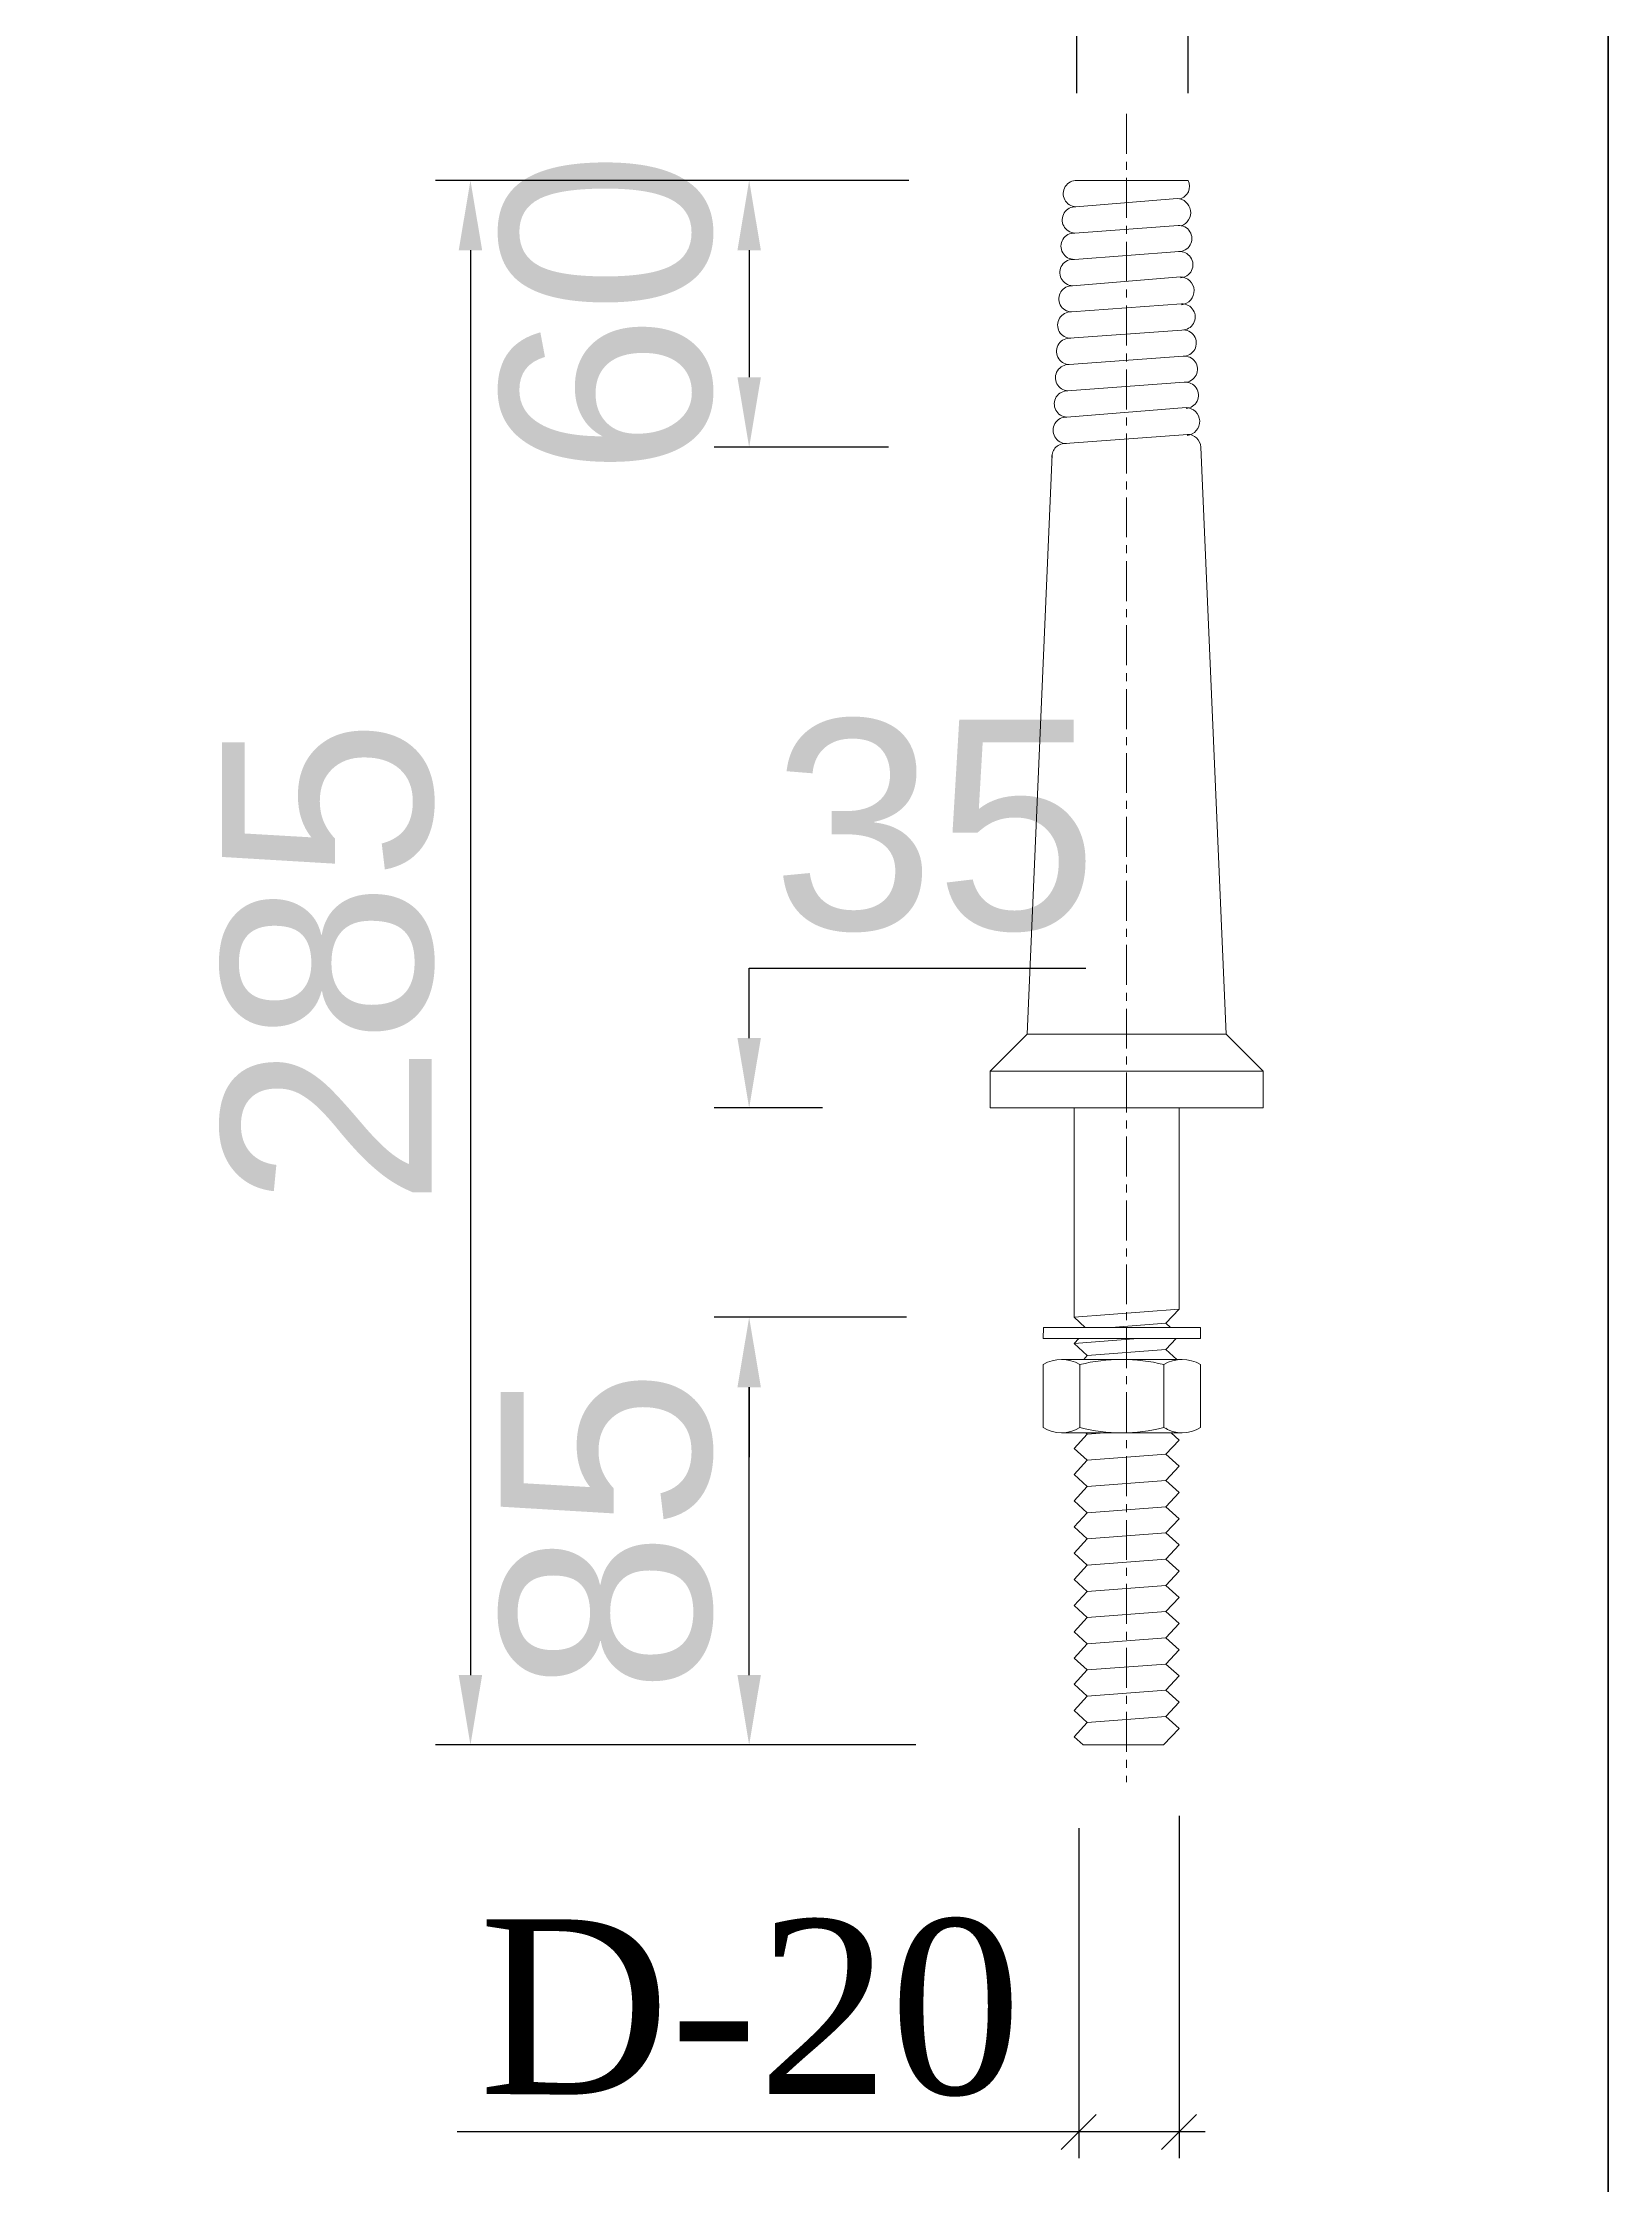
# Model space of a CAD drawing. Header units: millimetres. Extents: x 330554 to 656471, y 11007 to 130943.
# Drawn here: x 527875 to 528770, y 94525 to 95750 of the extents above; entities that cross this region are included whole.
import ezdxf

# ---------------------------------------------------------------- set-up
doc = ezdxf.new("R2010")
doc.units = ezdxf.units.MM
doc.header["$LTSCALE"] = 6
doc.linetypes.add('CENTERX2', pattern=[101.6, 63.5, -12.7, 12.7, -12.7])
for name, color, linetype, lineweight in [('dim1', 2, 'Continuous', 5), ('net rat manh', 150, 'Continuous', 5), ('Net trung binh', 7, 'Continuous', 15), ('netlonkhungten', 32, 'Continuous', 35), ('Tim', 30, 'CENTERX2', 5)]:
    doc.layers.add(name, color=color, linetype=linetype, lineweight=lineweight)
doc.styles.add('kich thuoc', font='arial.ttf', dxfattribs={"height": 120})
doc.styles.add('Times New Roman', font='times.ttf')
doc.dimstyles.new('ISO-25', dxfattribs={"dimtxt": 100, "dimasz": 30, "dimexe": 15, "dimexo": 50, "dimgap": 20, "dimtad": 1, "dimzin": 0, "dimdsep": 46, "dimtxsty": 'Times New Roman', "dimcen": 10, "dimdle": 15, "dimclrd": 256, "dimclre": 256, "dimclrt": 256, "dimadec": 0, "dimazin": 0, "dimtfac": 1, "dimtofl": 0, "dimtmove": 0, "dimatfit": 3, "dimfxl": 15, "dimtolj": 1, "dimtzin": 0, "dimarcsym": 0})
doc.dimstyles.new('TL 1-1', dxfattribs={"dimscale": 20, "dimtxt": 0.18, "dimasz": 2, "dimexe": 1, "dimexo": 2, "dimgap": 1, "dimtad": 2, "dimtoh": 1, "dimdec": 1, "dimzin": 0, "dimdsep": 46, "dimtxsty": 'kich thuoc', "dimcen": 2, "dimclrd": 256, "dimclre": 256, "dimclrt": 2, "dimadec": 0, "dimazin": 0, "dimtfac": 1, "dimtdec": 1, "dimtofl": 0, "dimtmove": 0, "dimatfit": 3, "dimfxl": 1, "dimtolj": 1, "dimtzin": 0, "dimarcsym": 0})

# ---------------------------------------------------------------- blocks, each defined once
blk = doc.blocks.new('*D103')
at = {"layer": 'Defpoints', "color": 0, "transparency": 16777216}
for p in [(528410.3, 95671.8), (528278.9, 95519.1), (528398.6, 95519.1)]:
    blk.add_point(p, dxfattribs=at)
at = {"layer": 'dim1', "lineweight": -2, "transparency": 16777216}
for p, q in [((528370.3, 95671.8), (528258.9, 95671.8)), ((528278.9, 95631.8), (528278.9, 95559.1)), ((528358.6, 95519.1), (528258.9, 95519.1))]:
    blk.add_line(p, q, dxfattribs=at)
at = {"layer": 'dim1', "transparency": 16777216}
for points in [[(528272.2, 95631.8), (528285.6, 95631.8), (528278.9, 95671.8)], [(528272.2, 95559.1), (528285.6, 95559.1), (528278.9, 95519.1)]]:
    blk.add_solid(points, dxfattribs=at)
at = {"layer": 'dim1', "color": 2, "transparency": 16777216, "insert": (528197.6, 95595.4), "char_height": 120, "attachment_point": 5, "rotation": 90, "style": 'kich thuoc'}
blk.add_mtext('\\A1;60', dxfattribs=at)
blk = doc.blocks.new('_Oblique')
at = {"color": 0, "lineweight": -2}
blk.add_line((-0.5, -0.5), (0.5, 0.5), dxfattribs=at)
blk = doc.blocks.new('*D104')
at = {"layer": 'Defpoints', "color": 0, "transparency": 16777216}
for p in [(528466.5, 95812.1), (528466.5, 95671.7), (528530.2, 95671.7)]:
    blk.add_point(p, dxfattribs=at)
at = {"layer": 'dim1', "lineweight": -2, "transparency": 16777216}
for p, q in [((528466.5, 95721.7), (528466.5, 95827.1)), ((528530.2, 95721.7), (528530.2, 95827.1)), ((528466.5, 95812.1), (528284.7, 95812.1)), ((528545.2, 95812.1), (528466.5, 95812.1))]:
    blk.add_line(p, q, dxfattribs=at)
at = {"layer": 'dim1', "lineweight": -2, "transparency": 16777216, "xscale": 20, "yscale": 20, "zscale": 20, "rotation": 180}
blk.add_blockref('_Oblique', (528466.5, 95812.1), dxfattribs=at)
at = {"layer": 'dim1', "lineweight": -2, "transparency": 16777216, "xscale": 20, "yscale": 20, "zscale": 20}
blk.add_blockref('_Oblique', (528530.2, 95812.1), dxfattribs=at)
at = {"layer": 'dim1', "transparency": 16777216, "insert": (528365.6, 95882.9), "char_height": 100, "attachment_point": 5, "style": 'Times New Roman'}
blk.add_mtext('\\A1;18', dxfattribs=at)
blk = doc.blocks.new('*D105')
at = {"layer": 'Defpoints', "color": 0, "transparency": 16777216}
for p in [(528467.5, 94778.9), (528524.9, 94785.9), (528467.5, 94555)]:
    blk.add_point(p, dxfattribs=at)
at = {"layer": 'dim1', "lineweight": -2, "transparency": 16777216}
for p, q in [((528467.5, 94728.9), (528467.5, 94540)), ((528524.9, 94735.9), (528524.9, 94540)), ((528467.5, 94555), (528111.8, 94555)), ((528539.9, 94555), (528467.5, 94555))]:
    blk.add_line(p, q, dxfattribs=at)
at = {"layer": 'dim1', "lineweight": -2, "transparency": 16777216, "xscale": 20, "yscale": 20, "zscale": 20, "rotation": 180}
blk.add_blockref('_Oblique', (528467.5, 94555), dxfattribs=at)
at = {"layer": 'dim1', "lineweight": -2, "transparency": 16777216, "xscale": 20, "yscale": 20, "zscale": 20}
blk.add_blockref('_Oblique', (528524.9, 94555), dxfattribs=at)
at = {"layer": 'dim1', "transparency": 16777216, "insert": (528279.6, 94625.9), "char_height": 100, "attachment_point": 5, "style": 'Times New Roman'}
blk.add_mtext('\\A1;D-20', dxfattribs=at)
blk = doc.blocks.new('*D106')
at = {"layer": 'Defpoints', "color": 0, "transparency": 16777216}
for p in [(528278.9, 95021.2), (528409, 95021.2), (528414.2, 94776.5)]:
    blk.add_point(p, dxfattribs=at)
at = {"layer": 'dim1', "lineweight": -2, "transparency": 16777216}
for p, q in [((528369, 95021.2), (528258.9, 95021.2)), ((528278.9, 94816.5), (528278.9, 94981.2)), ((528374.2, 94776.5), (528258.9, 94776.5))]:
    blk.add_line(p, q, dxfattribs=at)
at = {"layer": 'dim1', "transparency": 16777216}
for points in [[(528272.2, 94981.2), (528285.6, 94981.2), (528278.9, 95021.2)], [(528272.2, 94816.5), (528285.6, 94816.5), (528278.9, 94776.5)]]:
    blk.add_solid(points, dxfattribs=at)
at = {"layer": 'dim1', "color": 2, "transparency": 16777216, "insert": (528197.6, 94898.9), "char_height": 120, "attachment_point": 5, "rotation": 90, "style": 'kich thuoc'}
blk.add_mtext('\\A1;85', dxfattribs=at)
blk = doc.blocks.new('*D107')
at = {"layer": 'Defpoints', "color": 0, "transparency": 16777216}
for p in [(528372.1, 95671.8), (528119.4, 94776.5), (528373.4, 94776.5)]:
    blk.add_point(p, dxfattribs=at)
at = {"layer": 'dim1', "lineweight": -2, "transparency": 16777216}
for p, q in [((528332.1, 95671.8), (528099.4, 95671.8)), ((528119.4, 95631.8), (528119.4, 94816.5)), ((528333.4, 94776.5), (528099.4, 94776.5))]:
    blk.add_line(p, q, dxfattribs=at)
at = {"layer": 'dim1', "transparency": 16777216}
for points in [[(528112.7, 95631.8), (528126.1, 95631.8), (528119.4, 95671.8)], [(528112.7, 94816.5), (528126.1, 94816.5), (528119.4, 94776.5)]]:
    blk.add_solid(points, dxfattribs=at)
at = {"layer": 'dim1', "color": 2, "transparency": 16777216, "insert": (528038.1, 95224.1), "char_height": 120, "attachment_point": 5, "rotation": 90, "style": 'kich thuoc'}
blk.add_mtext('\\A1;285', dxfattribs=at)
blk = doc.blocks.new('*D108')
at = {"layer": 'Defpoints', "color": 0, "transparency": 16777216}
for p in [(528278.9, 95141), (528360.9, 95141), (528409, 95021.2)]:
    blk.add_point(p, dxfattribs=at)
at = {"layer": 'dim1', "lineweight": -2, "transparency": 16777216}
for p, q in [((528278.9, 95181), (528278.9, 95221)), ((528278.9, 95221), (528471.6, 95221)), ((528320.9, 95141), (528258.9, 95141)), ((528369, 95021.2), (528258.9, 95021.2)), ((528278.9, 94981.2), (528278.9, 94941.2))]:
    blk.add_line(p, q, dxfattribs=at)
at = {"layer": 'dim1', "transparency": 16777216}
for points in [[(528272.2, 95181), (528285.6, 95181), (528278.9, 95141)], [(528272.2, 94981.2), (528285.6, 94981.2), (528278.9, 95021.2)]]:
    blk.add_solid(points, dxfattribs=at)
at = {"layer": 'dim1', "color": 2, "transparency": 16777216, "insert": (528385.2, 95302.3), "char_height": 120, "attachment_point": 5, "style": 'kich thuoc'}
blk.add_mtext('\\A1;35', dxfattribs=at)

msp = doc.modelspace()

# ---------------------------------------------------------------- linework, layer by layer
at = {"layer": 'net rat manh'}
for p, q in [((528466.18, 95671.751), (528530.165, 95671.704)), ((528465.854, 95656.646), (528523.739, 95661.364)), ((528465.21, 95641.673), (528524.401, 95645.986)), ((528465.007, 95626.569), (528525.045, 95631.014)), ((528463.913, 95611.528), (528525.67, 95616.506)), ((528463.267, 95596.506), (528526.331, 95601.128)), ((528462.172, 95581.465), (528526.561, 95586.149)), ((528461.969, 95566.361), (528527.175, 95571.193)), ((528461, 95551.32), (528527.848, 95556.24)), ((528460.677, 95536.317), (528528.887, 95541.741)), ((528459.705, 95521.276), (528529.871, 95526.371)), ((528464.898, 95021.212), (528524.898, 95025.936)), ((528471.259, 95015.408), (528464.898, 95021.212)), ((528517.398, 95017.78), (528524.898, 95025.936)), ((528447.224, 95009.1), (528447.255, 95015.408)), ((528447.224, 95009.1), (528537.151, 95009.1)), ((528447.255, 95015.408), (528537.151, 95015.408)), ((528467.554, 95009.1), (528464.898, 95006.212)), ((528464.898, 95006.212), (528501.577, 95009.1)), ((528486.115, 95015.408), (528517.398, 95017.78)), ((528517.398, 95017.78), (528519.998, 95015.408)), ((528517.398, 95002.78), (528523.21, 95009.1)), ((528537.151, 95009.1), (528537.151, 95015.408)), ((528457.647, 94997.116), (528492.151, 94997.116)), ((528464.898, 95006.212), (528472.398, 94999.368)), ((528472.398, 94999.368), (528470.327, 94997.116)), ((528472.398, 94999.368), (528517.398, 95002.78)), ((528526.651, 94997.116), (528492.151, 94997.116)), ((528517.398, 95002.78), (528523.606, 94997.116)), ((528447.151, 94958.116), (528447.151, 94994.116)), ((528468.151, 94994.116), (528468.151, 94958.116)), ((528516.151, 94994.116), (528516.151, 94958.116)), ((528537.151, 94994.116), (528537.151, 94958.116)), ((528492.151, 94955.116), (528457.566, 94955.116)), ((528472.398, 94954.368), (528464.898, 94946.212)), ((528471.579, 94955.116), (528472.398, 94954.368)), ((528472.398, 94954.368), (528482.26, 94955.116)), ((528492.151, 94955.116), (528526.651, 94955.116)), ((528517.398, 94957.78), (528518.304, 94956.953)), ((528517.398, 94942.78), (528524.898, 94950.936)), ((528520.318, 94955.116), (528524.898, 94950.936)), ((528464.898, 94946.212), (528472.398, 94939.368)), ((528472.398, 94939.368), (528464.898, 94931.212)), ((528472.398, 94939.368), (528517.398, 94942.78)), ((528517.398, 94942.78), (528524.898, 94935.936)), ((528517.398, 94927.78), (528524.898, 94935.936)), ((528464.898, 94931.212), (528472.398, 94924.368)), ((528472.398, 94924.368), (528464.898, 94916.212)), ((528472.398, 94924.368), (528517.398, 94927.78)), ((528517.398, 94927.78), (528524.898, 94920.936)), ((528464.898, 94916.212), (528472.398, 94909.368)), ((528472.398, 94909.368), (528517.398, 94912.78)), ((528517.398, 94912.78), (528524.898, 94920.936)), ((528517.398, 94912.78), (528524.898, 94905.936)), ((528472.398, 94909.368), (528464.898, 94901.212)), ((528464.898, 94901.212), (528472.398, 94894.368)), ((528517.398, 94897.78), (528524.898, 94905.936)), ((528472.398, 94894.368), (528464.898, 94886.212)), ((528464.898, 94886.212), (528472.398, 94879.368)), ((528472.398, 94894.368), (528517.398, 94897.78)), ((528517.398, 94897.78), (528524.898, 94890.936)), ((528517.398, 94882.78), (528524.898, 94890.936)), ((528472.398, 94879.368), (528464.898, 94871.212)), ((528472.398, 94879.368), (528517.398, 94882.78)), ((528517.398, 94882.78), (528524.898, 94875.936)), ((528517.398, 94867.78), (528524.898, 94875.936)), ((528464.898, 94871.212), (528472.398, 94864.368)), ((528472.398, 94864.368), (528464.898, 94856.212)), ((528472.398, 94864.368), (528517.398, 94867.78)), ((528517.398, 94867.78), (528524.898, 94860.936)), ((528464.898, 94856.212), (528472.398, 94849.368)), ((528472.398, 94849.368), (528464.898, 94841.212)), ((528472.398, 94849.368), (528517.398, 94852.78)), ((528517.398, 94852.78), (528524.898, 94860.936)), ((528517.398, 94852.78), (528524.898, 94845.936)), ((528464.898, 94841.212), (528472.398, 94834.368)), ((528472.398, 94834.368), (528517.398, 94837.78)), ((528517.398, 94837.78), (528524.898, 94845.936)), ((528517.398, 94837.78), (528524.898, 94830.936)), ((528472.398, 94834.368), (528464.898, 94826.212)), ((528464.898, 94826.212), (528472.398, 94819.368)), ((528517.398, 94822.78), (528524.898, 94830.936)), ((528472.398, 94819.368), (528464.898, 94811.212)), ((528472.398, 94819.368), (528517.398, 94822.78)), ((528517.398, 94822.78), (528524.898, 94815.936)), ((528517.398, 94807.78), (528524.898, 94815.936)), ((528464.898, 94811.212), (528472.398, 94804.368)), ((528472.398, 94804.368), (528464.898, 94796.212)), ((528472.398, 94804.368), (528517.398, 94807.78)), ((528517.398, 94807.78), (528524.898, 94800.936)), ((528517.398, 94792.78), (528524.898, 94800.936)), ((528464.898, 94796.212), (528472.398, 94789.368)), ((528472.398, 94789.368), (528464.898, 94781.212)), ((528472.398, 94789.368), (528517.398, 94792.78)), ((528517.398, 94792.78), (528524.898, 94785.936)), ((528464.898, 94781.212), (528470.071, 94776.492)), ((528470.071, 94776.492), (528515.983, 94776.492)), ((528515.983, 94776.492), (528524.898, 94785.936))]:
    msp.add_line(p, q, dxfattribs=at)
for centre, radius, start, end in [((528466.18, 95664.207), 7.544, 87.536065, 267.536065), ((528523.436, 95668.406), 7.493, 285.03669, 26.111395), ((528523.629, 95653.42), 7.945, 288.068551, 89.204491), ((528465.532, 95649.159), 7.493, 87.536065, 267.536065), ((528464.885, 95634.112), 7.544, 87.536065, 270.931364), ((528524.723, 95638.5), 7.493, 269.542192, 92.463935), ((528464.237, 95619.064), 7.544, 84.140766, 267.536065), ((528525.367, 95623.547), 7.493, 272.463935, 95.385678), ((528463.59, 95604.017), 7.493, 87.536065, 267.536065), ((528525.559, 95608.562), 7.945, 275.723379, 89.204491), ((528526.654, 95593.642), 7.493, 269.295783, 92.463935), ((528462.942, 95588.97), 7.544, 87.536065, 270.931364), ((528527.297, 95578.689), 7.496, 269.068636, 95.63064), ((528462.295, 95573.922), 7.544, 84.140766, 267.536065), ((528461.647, 95558.875), 7.493, 87.536065, 267.536065), ((528527.94, 95563.736), 7.496, 272.463935, 95.859234), ((528461, 95543.827), 7.493, 87.536065, 267.536065), ((528528.584, 95548.783), 7.493, 272.463935, 95.632086), ((528460.352, 95528.78), 7.544, 87.536065, 270.931364), ((528528.777, 95533.797), 7.945, 275.723379, 89.204491), ((528529.871, 95518.878), 7.493, 2.463935, 92.463935), ((528459.705, 95513.732), 7.544, 84.140766, 184.194272), ((528457.651, 94977.241), 19.875, 58.109204, 121.890796), ((528492.151, 94899.616), 97.5, 75.749967, 104.250033), ((528526.651, 94977.241), 19.875, 58.109208, 121.890792), ((528457.651, 94974.99), 19.874, 238.107378, 301.892622), ((528492.151, 95052.616), 97.5, 255.749967, 284.250033), ((528526.651, 94974.991), 19.875, 238.109208, 301.890792)]:
    msp.add_arc(centre, radius, start, end, dxfattribs=at)
at = {"layer": 'Net trung binh'}
for p, q in [((528452.256, 95514.928), (528437.981, 95183.18)), ((528537.357, 95519.2), (528551.816, 95183.18)), ((528437.981, 95183.18), (528416.768, 95161.967)), ((528437.981, 95183.18), (528494.898, 95183.18)), ((528551.816, 95183.18), (528494.898, 95183.18)), ((528551.816, 95183.18), (528573.029, 95161.967)), ((528416.768, 95161.967), (528416.768, 95140.967)), ((528416.768, 95161.967), (528494.898, 95161.967)), ((528573.029, 95161.967), (528494.898, 95161.967)), ((528573.029, 95161.967), (528573.029, 95140.967)), ((528416.768, 95140.967), (528494.898, 95140.967)), ((528464.898, 95140.967), (528464.898, 95021.212)), ((528573.029, 95140.967), (528494.898, 95140.967)), ((528524.898, 95140.967), (528524.898, 95025.936))]:
    msp.add_line(p, q, dxfattribs=at)
at = {"layer": 'netlonkhungten'}
msp.add_lwpolyline([(508157.931, 103986.677), (528770.463, 103986.677), (528770.463, 89055.161), (508157.931, 89055.161)], close=True, dxfattribs=at)
at = {"layer": 'Tim', "ltscale": 0.06}
msp.add_line((528494.898, 95709.861), (528494.898, 94755.174), dxfattribs=at)

# ---------------------------------------------------------------- dimensions: what is measured, and where the dimension line sits
at = {"layer": 'dim1'}
for base, p1, p2, text, picture, middle in [((528466.504, 95812.055), (528530.165, 95671.704), (528466.504, 95671.744), '18', '*D104', (528365.581, 95882.92)), ((528467.485, 94555.05), (528524.898, 94785.936), (528467.485, 94778.852), 'D-20', '*D105', (528279.648, 94625.915))]:
    dim = msp.add_linear_dim(base=base, p1=p1, p2=p2, text=text, dimstyle='ISO-25', override={"dimasz": 20, "dimlfac": 0.5, "dimblk1": 'Oblique', "dimblk2": 'Oblique', "dimsah": 1}, dxfattribs=at)
    dim.commit()
    dim.dimension.update_dxf_attribs({"geometry": picture, "text_midpoint": middle})
for base, p1, p2, text, picture, middle in [((528278.89, 95519.143), (528410.311, 95671.751), (528398.58, 95519.143), '60', '*D103', (528278.89, 95595.447)), ((528119.386, 94776.492), (528372.086, 95671.751), (528373.391, 94776.492), '285', '*D107', (528119.386, 95224.121))]:
    dim = msp.add_linear_dim(base=base, p1=p1, p2=p2, angle=90, text=text, dimstyle='TL 1-1', dxfattribs=at)
    dim.commit()
    dim.dimension.update_dxf_attribs({"geometry": picture, "text_midpoint": middle, "dimtype": 160})
for base, p1, p2, text, picture, middle in [((528278.89, 95140.967), (528409.03, 95021.212), (528360.899, 95140.967), '35', '*D108', (528385.247, 95302.277)), ((528278.89, 95021.212), (528414.203, 94776.492), (528409.03, 95021.212), '85', '*D106', (528197.621, 94898.852))]:
    dim = msp.add_linear_dim(base=base, p1=p1, p2=p2, angle=90, text=text, dimstyle='TL 1-1', dxfattribs=at)
    dim.commit()
    dim.dimension.update_dxf_attribs({"geometry": picture, "text_midpoint": middle})

doc.saveas('drawing.dxf')
